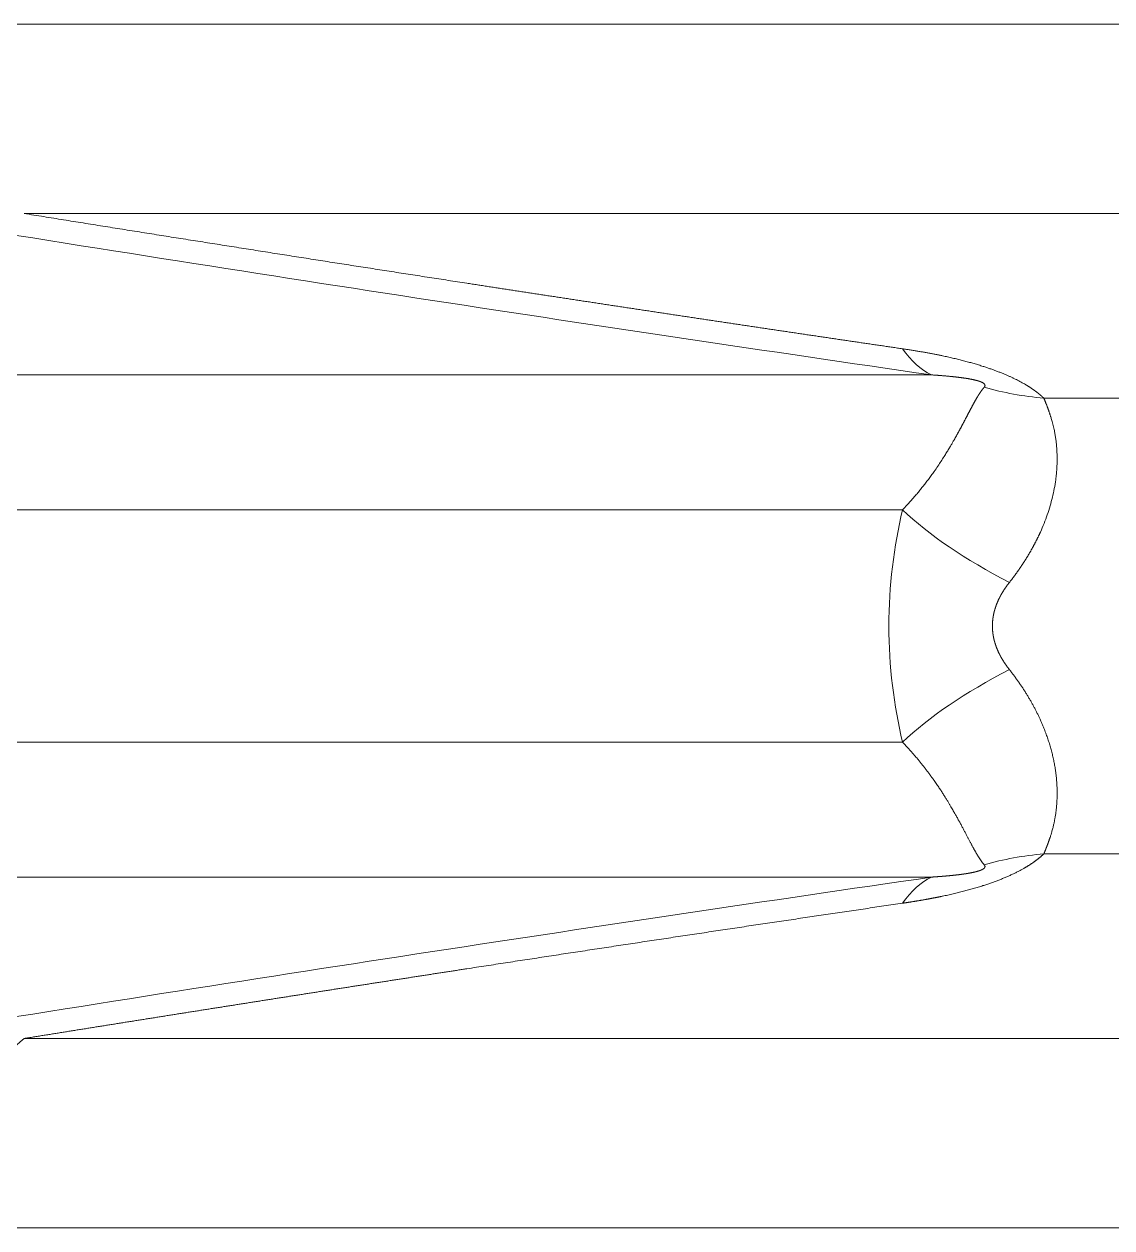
# Model space of a CAD drawing. Header units: millimetres. Extents: x 4664 to 8864, y -38 to 2932.
# Drawn here: x 8290.81 to 8297.67, y 1784.98 to 1792.57 of the extents above; entities that cross this region are included whole.
import ezdxf

# ---------------------------------------------------------------- set-up
doc = ezdxf.new("R2010")
doc.units = ezdxf.units.MM

msp = doc.modelspace()

# ---------------------------------------------------------------- linework, layer by layer
at = {"lineweight": 5}
for p, q in [((8307.0487, 1792.5715), (8290.3721, 1792.5715)), ((8290.8095, 1791.3769), (8306.637, 1791.3769)), ((8296.5321, 1790.3589), (8284.4646, 1790.3589)), ((8297.2415, 1790.2117), (8309.972, 1790.2117)), ((8282.8546, 1789.5075), (8296.3501, 1789.5075)), ((8296.3501, 1788.0428), (8282.8546, 1788.0428)), ((8297.2415, 1787.3387), (8309.972, 1787.3387)), ((8284.4646, 1787.1914), (8296.5321, 1787.1914)), ((8306.637, 1786.1735), (8290.8095, 1786.1735)), ((8290.3721, 1784.9788), (8307.0487, 1784.9788))]:
    msp.add_line(p, q, dxfattribs=at)
at = {"lineweight": 5, "extrusion": (0, 0, -1)}
for centre, major_axis, ratio, start_param, end_param in [((8272.3308, 1799.7527), (52.5413, -10.432), 0.095617, 1.073221, 1.205907), ((8297.0049, 1792.913), (0.3751, 2.5848), 0.347454, 3.253298, 3.48571), ((8297.904, 1792.601), (1.814, 1.8791), 0.821454, 2.557663, 2.727142), ((8298.612, 1789.5075), (2.5404, -0.6066), 0.373196, 2.153954, 2.572418), ((8298.612, 1788.0428), (2.5404, 0.6066), 0.373196, 3.710767, 4.129231), ((8297.904, 1784.9494), (1.814, -1.8791), 0.821454, 3.556043, 3.725522), ((8272.3308, 1777.7976), (52.5413, 10.432), 0.095617, 5.077278, 5.209964), ((8297.0049, 1784.6373), (0.3751, -2.5848), 0.347454, 2.797475, 3.029887), ((8291.106, 1784.9788), (0, 1.3059), 0.561976, 4.712389, 5.867354)]:
    msp.add_ellipse(centre, major_axis=major_axis, ratio=ratio, start_param=start_param, end_param=end_param, dxfattribs=at)
at = {"lineweight": 5}
for points, knots in [([(8296.3489, 1790.5238), (8296.3384, 1790.5253), (8296.3173, 1790.5284), (8296.2858, 1790.533), (8296.2543, 1790.5377), (8296.2227, 1790.5423), (8296.1911, 1790.547), (8296.1595, 1790.5516), (8296.1279, 1790.5563), (8296.0962, 1790.5609), (8296.0646, 1790.5656), (8296.0329, 1790.5703), (8296.0012, 1790.575), (8295.9694, 1790.5797), (8295.9377, 1790.5843), (8295.9059, 1790.589), (8295.8742, 1790.5937), (8295.8424, 1790.5985), (8295.8105, 1790.6032), (8295.7787, 1790.6079), (8295.7468, 1790.6126), (8295.715, 1790.6174), (8295.6831, 1790.6221), (8295.6511, 1790.6268), (8295.6192, 1790.6316), (8295.5872, 1790.6363), (8295.5553, 1790.6411), (8295.5233, 1790.6459), (8295.4913, 1790.6506), (8295.4592, 1790.6554), (8295.4272, 1790.6602), (8295.3951, 1790.665), (8295.363, 1790.6698), (8295.3309, 1790.6746), (8295.2988, 1790.6794), (8295.2666, 1790.6842), (8295.2345, 1790.689), (8295.2023, 1790.6938), (8295.1701, 1790.6987), (8295.1378, 1790.7035), (8295.1056, 1790.7083), (8295.0733, 1790.7132), (8295.0411, 1790.718), (8295.0088, 1790.7229), (8294.9764, 1790.7277), (8294.9441, 1790.7326), (8294.9118, 1790.7375), (8294.8794, 1790.7424), (8294.847, 1790.7472), (8294.8146, 1790.7521), (8294.7821, 1790.757), (8294.7497, 1790.7619), (8294.7172, 1790.7668), (8294.6847, 1790.7717), (8294.6522, 1790.7767), (8294.6197, 1790.7816), (8294.5872, 1790.7865), (8294.5546, 1790.7914), (8294.522, 1790.7964), (8294.4894, 1790.8013), (8294.4568, 1790.8063), (8294.4242, 1790.8112), (8294.3915, 1790.8162), (8294.3588, 1790.8212), (8294.3261, 1790.8261), (8294.2934, 1790.8311), (8294.2607, 1790.8361), (8294.2279, 1790.8411), (8294.1952, 1790.8461), (8294.1624, 1790.8511), (8294.1296, 1790.8561), (8294.0968, 1790.8611), (8294.0639, 1790.8661), (8294.0311, 1790.8712), (8293.9982, 1790.8762), (8293.9653, 1790.8812), (8293.9324, 1790.8863), (8293.8994, 1790.8913), (8293.8665, 1790.8964), (8293.8335, 1790.9014), (8293.8005, 1790.9065), (8293.7675, 1790.9116), (8293.7345, 1790.9166), (8293.7015, 1790.9217), (8293.6684, 1790.9268), (8293.6353, 1790.9319), (8293.5936, 1790.9383), (8293.5432, 1790.9461), (8293.4841, 1790.9552), (8293.4249, 1790.9643), (8293.3656, 1790.9735), (8293.3063, 1790.9827), (8293.2468, 1790.9919), (8293.1874, 1791.0011), (8293.1278, 1791.0104), (8293.0681, 1791.0196), (8293.0084, 1791.0289), (8292.9486, 1791.0382), (8292.8888, 1791.0475), (8292.8288, 1791.0569), (8292.7688, 1791.0662), (8292.7087, 1791.0756), (8292.6486, 1791.085), (8292.5883, 1791.0945), (8292.528, 1791.1039), (8292.4676, 1791.1134), (8292.4072, 1791.1229), (8292.3466, 1791.1324), (8292.286, 1791.1419), (8292.2253, 1791.1515), (8292.1646, 1791.1611), (8292.1037, 1791.1706), (8292.0428, 1791.1803), (8291.9819, 1791.1899), (8291.9208, 1791.1996), (8291.8597, 1791.2092), (8291.7985, 1791.2189), (8291.7372, 1791.2286), (8291.6759, 1791.2384), (8291.6145, 1791.2481), (8291.553, 1791.2579), (8291.4914, 1791.2677), (8291.4298, 1791.2775), (8291.3681, 1791.2874), (8291.3063, 1791.2972), (8291.2445, 1791.3071), (8291.1825, 1791.317), (8291.1205, 1791.327), (8291.0585, 1791.3369), (8290.9964, 1791.3469), (8290.9341, 1791.3569), (8290.8719, 1791.3669), (8290.8303, 1791.3735), (8290.8095, 1791.3769)], [0, 0, 0, 0, 0.005793, 0.011588, 0.017385, 0.023184, 0.028985, 0.034789, 0.040595, 0.046402, 0.052212, 0.058025, 0.063839, 0.069656, 0.075474, 0.081295, 0.087118, 0.092943, 0.098771, 0.1046, 0.110432, 0.116266, 0.122102, 0.12794, 0.13378, 0.139622, 0.145467, 0.151313, 0.157162, 0.163013, 0.168866, 0.174722, 0.180579, 0.186439, 0.1923, 0.198164, 0.20403, 0.209898, 0.215768, 0.221641, 0.227515, 0.233392, 0.239271, 0.245152, 0.251035, 0.25692, 0.262807, 0.268697, 0.274588, 0.280482, 0.286378, 0.292276, 0.298176, 0.304078, 0.309982, 0.315888, 0.321797, 0.327708, 0.33362, 0.339535, 0.345452, 0.351371, 0.357293, 0.363216, 0.369141, 0.375069, 0.380999, 0.38693, 0.392864, 0.3988, 0.404738, 0.410679, 0.416621, 0.422565, 0.428512, 0.43446, 0.440411, 0.446364, 0.452319, 0.458276, 0.464235, 0.470196, 0.476159, 0.482125, 0.488092, 0.494062, 0.500033, 0.510682, 0.52134, 0.532009, 0.542687, 0.553376, 0.564074, 0.574782, 0.5855, 0.596228, 0.606965, 0.617713, 0.62847, 0.639237, 0.650014, 0.6608, 0.671597, 0.682403, 0.693219, 0.704045, 0.71488, 0.725726, 0.736581, 0.747445, 0.75832, 0.769204, 0.780098, 0.791002, 0.801915, 0.812838, 0.82377, 0.834713, 0.845665, 0.856626, 0.867597, 0.878578, 0.889569, 0.900569, 0.911578, 0.922598, 0.933626, 0.944665, 0.955713, 0.96677, 0.977837, 0.988914, 1, 1, 1, 1]), ([(8297.2415, 1790.2117), (8297.241, 1790.2122), (8297.2399, 1790.2133), (8297.2382, 1790.2148), (8297.2366, 1790.2164), (8297.2349, 1790.2179), (8297.2332, 1790.2195), (8297.2315, 1790.221), (8297.2298, 1790.2226), (8297.2281, 1790.2241), (8297.2264, 1790.2256), (8297.2246, 1790.2272), (8297.2229, 1790.2287), (8297.2211, 1790.2302), (8297.2193, 1790.2317), (8297.2175, 1790.2333), (8297.2157, 1790.2348), (8297.2139, 1790.2363), (8297.2121, 1790.2378), (8297.2102, 1790.2393), (8297.2083, 1790.2409), (8297.2065, 1790.2424), (8297.2046, 1790.2439), (8297.2027, 1790.2454), (8297.2008, 1790.2469), (8297.1989, 1790.2484), (8297.1969, 1790.2499), (8297.195, 1790.2513), (8297.193, 1790.2528), (8297.191, 1790.2543), (8297.189, 1790.2558), (8297.187, 1790.2573), (8297.185, 1790.2588), (8297.183, 1790.2602), (8297.181, 1790.2617), (8297.1789, 1790.2632), (8297.1768, 1790.2646), (8297.1748, 1790.2661), (8297.1727, 1790.2676), (8297.1706, 1790.269), (8297.1685, 1790.2705), (8297.1663, 1790.2719), (8297.1642, 1790.2734), (8297.162, 1790.2748), (8297.1599, 1790.2763), (8297.1577, 1790.2777), (8297.1555, 1790.2792), (8297.1533, 1790.2806), (8297.1511, 1790.282), (8297.1489, 1790.2835), (8297.1466, 1790.2849), (8297.1444, 1790.2863), (8297.1421, 1790.2877), (8297.1398, 1790.2892), (8297.1375, 1790.2906), (8297.1352, 1790.292), (8297.1329, 1790.2934), (8297.1306, 1790.2948), (8297.1282, 1790.2962), (8297.1222, 1790.2998), (8297.1122, 1790.3056), (8297.0981, 1790.3135), (8297.0834, 1790.3213), (8297.0683, 1790.329), (8297.0527, 1790.3366), (8297.0367, 1790.3442), (8297.0202, 1790.3516), (8297.0026, 1790.3593), (8296.9838, 1790.3672), (8296.9638, 1790.3752), (8296.9434, 1790.3831), (8296.9227, 1790.3907), (8296.9015, 1790.3982), (8296.8799, 1790.4056), (8296.8607, 1790.4118), (8296.844, 1790.4171), (8296.83, 1790.4214), (8296.8158, 1790.4257), (8296.8014, 1790.4299), (8296.787, 1790.4341), (8296.7723, 1790.4381), (8296.7576, 1790.4422), (8296.7427, 1790.4462), (8296.7276, 1790.4501), (8296.7124, 1790.4539), (8296.6971, 1790.4577), (8296.6817, 1790.4615), (8296.666, 1790.4652), (8296.6503, 1790.4688), (8296.6344, 1790.4724), (8296.6184, 1790.4759), (8296.6041, 1790.4789), (8296.5918, 1790.4815), (8296.5813, 1790.4837), (8296.5707, 1790.4858), (8296.5599, 1790.4879), (8296.5491, 1790.49), (8296.5382, 1790.4921), (8296.5271, 1790.4942), (8296.516, 1790.4963), (8296.5047, 1790.4984), (8296.4934, 1790.5004), (8296.4819, 1790.5024), (8296.4704, 1790.5044), (8296.4587, 1790.5064), (8296.4469, 1790.5084), (8296.435, 1790.5104), (8296.423, 1790.5124), (8296.4109, 1790.5143), (8296.3987, 1790.5162), (8296.3864, 1790.5181), (8296.374, 1790.52), (8296.3614, 1790.5219), (8296.3531, 1790.5232), (8296.3489, 1790.5238)], [0, 0, 0, 0, 0.003686, 0.007362, 0.011028, 0.014684, 0.018331, 0.021968, 0.025595, 0.029213, 0.032822, 0.036422, 0.040012, 0.043594, 0.047166, 0.05073, 0.054285, 0.057831, 0.061369, 0.064899, 0.06842, 0.071933, 0.075438, 0.078935, 0.082424, 0.085906, 0.089379, 0.092845, 0.096304, 0.099756, 0.1032, 0.106637, 0.110067, 0.113491, 0.116907, 0.120317, 0.12372, 0.127117, 0.130508, 0.133893, 0.137271, 0.140644, 0.144011, 0.147372, 0.150727, 0.154077, 0.157422, 0.160762, 0.164096, 0.167426, 0.17075, 0.17407, 0.177386, 0.180696, 0.184003, 0.187305, 0.190604, 0.193898, 0.197189, 0.200475, 0.21919, 0.237831, 0.256426, 0.275002, 0.293589, 0.312215, 0.330907, 0.349693, 0.370936, 0.392195, 0.413506, 0.434903, 0.456422, 0.478096, 0.49996, 0.513711, 0.527546, 0.541471, 0.555493, 0.569616, 0.583847, 0.598191, 0.612653, 0.627239, 0.641954, 0.656802, 0.671789, 0.68692, 0.702198, 0.717629, 0.733216, 0.748964, 0.759104, 0.769359, 0.779731, 0.790219, 0.800826, 0.811551, 0.822397, 0.833363, 0.844451, 0.855662, 0.866995, 0.878453, 0.890036, 0.901743, 0.913577, 0.925538, 0.937626, 0.949843, 0.962188, 0.974662, 0.987266, 1, 1, 1, 1]), ([(8296.5321, 1790.3589), (8296.5342, 1790.3588), (8296.5384, 1790.3585), (8296.5446, 1790.3581), (8296.5509, 1790.3577), (8296.557, 1790.3572), (8296.5631, 1790.3568), (8296.5691, 1790.3564), (8296.5751, 1790.3559), (8296.581, 1790.3555), (8296.5869, 1790.355), (8296.5927, 1790.3546), (8296.5984, 1790.3541), (8296.6041, 1790.3537), (8296.6097, 1790.3532), (8296.6152, 1790.3527), (8296.6207, 1790.3522), (8296.6262, 1790.3518), (8296.6316, 1790.3513), (8296.6369, 1790.3508), (8296.6421, 1790.3503), (8296.6473, 1790.3498), (8296.6525, 1790.3493), (8296.6575, 1790.3488), (8296.6626, 1790.3483), (8296.6675, 1790.3478), (8296.6724, 1790.3473), (8296.6773, 1790.3467), (8296.682, 1790.3462), (8296.6868, 1790.3457), (8296.6914, 1790.3452), (8296.696, 1790.3446), (8296.7006, 1790.3441), (8296.705, 1790.3435), (8296.7095, 1790.343), (8296.7138, 1790.3424), (8296.7181, 1790.3419), (8296.7224, 1790.3413), (8296.7265, 1790.3407), (8296.7307, 1790.3402), (8296.7347, 1790.3396), (8296.7387, 1790.339), (8296.7427, 1790.3384), (8296.7465, 1790.3379), (8296.7504, 1790.3373), (8296.7541, 1790.3367), (8296.7578, 1790.3361), (8296.7615, 1790.3355), (8296.7651, 1790.3349), (8296.7686, 1790.3343), (8296.772, 1790.3336), (8296.7754, 1790.333), (8296.7788, 1790.3324), (8296.7821, 1790.3318), (8296.7853, 1790.3311), (8296.7885, 1790.3305), (8296.7916, 1790.3299), (8296.7946, 1790.3292), (8296.7976, 1790.3286), (8296.8005, 1790.3279), (8296.8034, 1790.3273), (8296.8062, 1790.3266), (8296.8089, 1790.3259), (8296.8116, 1790.3253), (8296.8142, 1790.3246), (8296.8168, 1790.3239), (8296.8193, 1790.3233), (8296.8217, 1790.3226), (8296.8241, 1790.3219), (8296.8264, 1790.3212), (8296.8287, 1790.3205), (8296.8309, 1790.3198), (8296.8331, 1790.3191), (8296.8351, 1790.3184), (8296.8372, 1790.3177), (8296.8391, 1790.317), (8296.841, 1790.3162), (8296.8429, 1790.3155), (8296.8447, 1790.3148), (8296.8464, 1790.3141), (8296.8481, 1790.3133), (8296.8497, 1790.3126), (8296.8512, 1790.3118), (8296.8527, 1790.3111), (8296.8541, 1790.3104), (8296.8555, 1790.3096), (8296.8568, 1790.3088), (8296.858, 1790.3081), (8296.8592, 1790.3073), (8296.8603, 1790.3065), (8296.8614, 1790.3058), (8296.8624, 1790.305), (8296.8633, 1790.3042), (8296.8642, 1790.3034), (8296.865, 1790.3026), (8296.8658, 1790.3019), (8296.8665, 1790.3011), (8296.8671, 1790.3003), (8296.8677, 1790.2995), (8296.8682, 1790.2987), (8296.8686, 1790.2978), (8296.869, 1790.297), (8296.8694, 1790.2962), (8296.8697, 1790.2954), (8296.8699, 1790.2946), (8296.87, 1790.2937), (8296.8701, 1790.2929), (8296.8702, 1790.2921), (8296.8701, 1790.2912), (8296.87, 1790.2904), (8296.8699, 1790.2895), (8296.8697, 1790.2887), (8296.8694, 1790.2878), (8296.8691, 1790.287), (8296.8687, 1790.2861), (8296.8683, 1790.2853), (8296.8677, 1790.2844), (8296.8672, 1790.2835), (8296.8665, 1790.2826), (8296.8659, 1790.2818), (8296.8654, 1790.2812), (8296.8651, 1790.2809)], [0, 0, 0, 0, 0.017566, 0.034922, 0.052067, 0.069001, 0.085724, 0.102238, 0.118541, 0.134634, 0.150517, 0.16619, 0.181653, 0.196907, 0.211952, 0.226788, 0.241414, 0.255832, 0.270041, 0.284042, 0.297835, 0.31142, 0.324797, 0.337967, 0.350929, 0.363685, 0.376234, 0.388577, 0.400713, 0.412644, 0.42437, 0.435891, 0.447207, 0.458319, 0.469228, 0.479933, 0.490435, 0.500735, 0.510834, 0.520731, 0.530428, 0.539925, 0.549222, 0.558322, 0.567223, 0.575928, 0.584437, 0.592751, 0.600872, 0.608799, 0.616535, 0.624081, 0.631437, 0.638606, 0.64559, 0.652389, 0.659007, 0.665444, 0.671703, 0.677787, 0.683698, 0.689439, 0.695014, 0.700425, 0.705677, 0.710773, 0.715718, 0.720517, 0.725176, 0.7297, 0.734095, 0.73837, 0.74253, 0.746586, 0.750544, 0.754416, 0.758212, 0.761941, 0.765616, 0.769249, 0.772853, 0.776438, 0.78002, 0.783611, 0.787222, 0.790869, 0.794561, 0.798312, 0.802132, 0.806033, 0.810023, 0.814114, 0.818312, 0.822627, 0.827066, 0.831635, 0.836341, 0.841189, 0.846186, 0.851335, 0.85664, 0.862107, 0.867738, 0.873537, 0.879507, 0.88565, 0.89197, 0.898469, 0.905148, 0.91201, 0.919057, 0.92629, 0.933711, 0.941322, 0.949123, 0.957116, 0.965302, 0.973683, 0.982259, 0.991031, 1, 1, 1, 1]), ([(8296.8651, 1790.2809), (8296.8646, 1790.2803), (8296.8637, 1790.2792), (8296.8622, 1790.2775), (8296.8608, 1790.2758), (8296.8593, 1790.2741), (8296.8578, 1790.2723), (8296.8564, 1790.2704), (8296.8549, 1790.2686), (8296.8534, 1790.2667), (8296.852, 1790.2648), (8296.8505, 1790.2628), (8296.849, 1790.2608), (8296.8475, 1790.2587), (8296.846, 1790.2566), (8296.8445, 1790.2545), (8296.8429, 1790.2524), (8296.8414, 1790.2502), (8296.8399, 1790.2479), (8296.8384, 1790.2456), (8296.8368, 1790.2433), (8296.8352, 1790.2409), (8296.8337, 1790.2385), (8296.8321, 1790.2361), (8296.8305, 1790.2336), (8296.8289, 1790.231), (8296.8273, 1790.2285), (8296.8257, 1790.2258), (8296.824, 1790.2232), (8296.8224, 1790.2204), (8296.8207, 1790.2177), (8296.8191, 1790.2149), (8296.8174, 1790.212), (8296.8157, 1790.2091), (8296.814, 1790.2061), (8296.8122, 1790.2031), (8296.8105, 1790.2001), (8296.8087, 1790.197), (8296.807, 1790.1938), (8296.8052, 1790.1906), (8296.8034, 1790.1874), (8296.8015, 1790.1841), (8296.7997, 1790.1807), (8296.7978, 1790.1773), (8296.7959, 1790.1738), (8296.794, 1790.1703), (8296.7921, 1790.1667), (8296.7901, 1790.1631), (8296.7882, 1790.1594), (8296.7862, 1790.1557), (8296.7841, 1790.1519), (8296.7821, 1790.1481), (8296.78, 1790.1442), (8296.7779, 1790.1402), (8296.7758, 1790.1362), (8296.7737, 1790.1321), (8296.7715, 1790.1279), (8296.7693, 1790.1238), (8296.767, 1790.1195), (8296.7648, 1790.1152), (8296.7625, 1790.1108), (8296.7602, 1790.1064), (8296.7578, 1790.1019), (8296.7554, 1790.0973), (8296.753, 1790.0927), (8296.7505, 1790.088), (8296.748, 1790.0832), (8296.7455, 1790.0784), (8296.7429, 1790.0735), (8296.7403, 1790.0686), (8296.7377, 1790.0636), (8296.735, 1790.0585), (8296.7323, 1790.0534), (8296.7295, 1790.0482), (8296.7267, 1790.0429), (8296.7239, 1790.0376), (8296.721, 1790.0322), (8296.7181, 1790.0267), (8296.7151, 1790.0212), (8296.712, 1790.0156), (8296.709, 1790.01), (8296.7058, 1790.0042), (8296.7027, 1789.9984), (8296.6995, 1789.9926), (8296.6962, 1789.9866), (8296.6929, 1789.9806), (8296.6884, 1789.9726), (8296.6824, 1789.962), (8296.6745, 1789.9479), (8296.6652, 1789.9315), (8296.6543, 1789.9129), (8296.6419, 1789.892), (8296.6276, 1789.8686), (8296.6114, 1789.8427), (8296.593, 1789.8142), (8296.5723, 1789.7831), (8296.5543, 1789.7571), (8296.5403, 1789.7374), (8296.5312, 1789.7248), (8296.5222, 1789.7124), (8296.5131, 1789.7002), (8296.504, 1789.6882), (8296.495, 1789.6764), (8296.486, 1789.6648), (8296.477, 1789.6534), (8296.468, 1789.6421), (8296.4591, 1789.6311), (8296.4502, 1789.6203), (8296.4414, 1789.6097), (8296.4326, 1789.5993), (8296.4239, 1789.5891), (8296.4153, 1789.5792), (8296.4068, 1789.5694), (8296.3984, 1789.5599), (8296.3901, 1789.5506), (8296.3819, 1789.5416), (8296.3737, 1789.5327), (8296.3657, 1789.5241), (8296.3579, 1789.5157), (8296.3526, 1789.5102), (8296.3501, 1789.5075)], [0, 0, 0, 0, 0.004401, 0.008838, 0.013309, 0.017816, 0.022358, 0.026934, 0.031546, 0.036193, 0.040875, 0.045592, 0.050344, 0.055131, 0.059954, 0.064812, 0.069704, 0.074632, 0.079596, 0.084594, 0.089628, 0.094696, 0.099801, 0.10494, 0.110114, 0.115324, 0.120569, 0.125849, 0.131165, 0.136516, 0.141902, 0.147324, 0.15278, 0.158272, 0.1638, 0.169362, 0.17496, 0.180594, 0.186262, 0.191967, 0.197706, 0.203481, 0.209291, 0.215136, 0.221017, 0.226934, 0.232885, 0.238872, 0.244895, 0.250953, 0.257046, 0.263175, 0.269339, 0.275538, 0.281773, 0.288044, 0.294349, 0.300691, 0.307067, 0.31348, 0.319927, 0.32641, 0.332929, 0.339483, 0.346073, 0.352698, 0.359358, 0.366054, 0.372785, 0.379552, 0.386355, 0.393193, 0.400066, 0.406975, 0.41392, 0.4209, 0.427915, 0.434966, 0.442053, 0.449175, 0.456332, 0.463525, 0.470754, 0.478018, 0.485318, 0.492653, 0.500024, 0.514373, 0.531083, 0.550154, 0.571587, 0.595381, 0.621536, 0.650052, 0.68093, 0.714169, 0.749769, 0.763075, 0.776161, 0.789026, 0.80167, 0.814094, 0.826297, 0.83828, 0.850042, 0.861583, 0.872904, 0.884004, 0.894884, 0.905542, 0.915981, 0.926198, 0.936196, 0.945972, 0.955528, 0.964864, 0.973979, 0.982873, 0.991547, 1, 1, 1, 1]), ([(8297.0241, 1789.0502), (8297.0253, 1789.0517), (8297.0278, 1789.0548), (8297.0314, 1789.0595), (8297.035, 1789.0641), (8297.0386, 1789.0688), (8297.0422, 1789.0735), (8297.0457, 1789.0781), (8297.0492, 1789.0828), (8297.0527, 1789.0875), (8297.0562, 1789.0922), (8297.0597, 1789.0969), (8297.0631, 1789.1016), (8297.0666, 1789.1064), (8297.07, 1789.1111), (8297.0734, 1789.1158), (8297.0767, 1789.1205), (8297.0801, 1789.1253), (8297.0834, 1789.13), (8297.0867, 1789.1348), (8297.09, 1789.1395), (8297.0932, 1789.1443), (8297.0965, 1789.1491), (8297.0997, 1789.1538), (8297.1029, 1789.1586), (8297.106, 1789.1634), (8297.1092, 1789.1682), (8297.1123, 1789.173), (8297.1154, 1789.1778), (8297.1185, 1789.1826), (8297.1216, 1789.1874), (8297.1246, 1789.1922), (8297.1277, 1789.197), (8297.1307, 1789.2018), (8297.1336, 1789.2067), (8297.1366, 1789.2115), (8297.1395, 1789.2163), (8297.1425, 1789.2212), (8297.1453, 1789.226), (8297.1482, 1789.2309), (8297.1511, 1789.2357), (8297.1539, 1789.2406), (8297.1567, 1789.2454), (8297.1595, 1789.2503), (8297.1622, 1789.2552), (8297.165, 1789.26), (8297.1677, 1789.2649), (8297.1704, 1789.2698), (8297.1731, 1789.2747), (8297.1757, 1789.2796), (8297.1783, 1789.2845), (8297.1809, 1789.2893), (8297.1835, 1789.2942), (8297.1861, 1789.2991), (8297.1886, 1789.304), (8297.1911, 1789.3089), (8297.1936, 1789.3139), (8297.1961, 1789.3188), (8297.1986, 1789.3237), (8297.201, 1789.3286), (8297.2034, 1789.3335), (8297.2058, 1789.3384), (8297.2081, 1789.3434), (8297.2104, 1789.3483), (8297.2128, 1789.3532), (8297.215, 1789.3581), (8297.2173, 1789.3631), (8297.227, 1789.3844), (8297.2431, 1789.4224), (8297.2635, 1789.4771), (8297.2812, 1789.5322), (8297.2959, 1789.5874), (8297.3078, 1789.6425), (8297.315, 1789.6869), (8297.3191, 1789.7209), (8297.3215, 1789.7449), (8297.3232, 1789.7692), (8297.3244, 1789.7937), (8297.325, 1789.8185), (8297.3249, 1789.8434), (8297.3242, 1789.8685), (8297.3229, 1789.8936), (8297.3208, 1789.9188), (8297.318, 1789.9439), (8297.3146, 1789.9689), (8297.311, 1789.9901), (8297.3075, 1790.008), (8297.3042, 1790.0232), (8297.3003, 1790.0399), (8297.2962, 1790.0561), (8297.2921, 1790.0708), (8297.2886, 1790.0828), (8297.2855, 1790.0929), (8297.2829, 1790.101), (8297.2809, 1790.1072), (8297.2794, 1790.1117), (8297.278, 1790.1159), (8297.2764, 1790.1205), (8297.2745, 1790.126), (8297.2727, 1790.1313), (8297.2708, 1790.1365), (8297.269, 1790.1416), (8297.2672, 1790.1465), (8297.2654, 1790.1513), (8297.2637, 1790.1559), (8297.262, 1790.1605), (8297.2603, 1790.1649), (8297.2586, 1790.1691), (8297.257, 1790.1733), (8297.2554, 1790.1773), (8297.2539, 1790.1812), (8297.2523, 1790.1851), (8297.2509, 1790.1888), (8297.2494, 1790.1923), (8297.248, 1790.1958), (8297.2466, 1790.1992), (8297.2453, 1790.2025), (8297.244, 1790.2056), (8297.2427, 1790.2087), (8297.2419, 1790.2107), (8297.2415, 1790.2117)], [0, 0, 0, 0, 0.003829, 0.007657, 0.011482, 0.015305, 0.019127, 0.022947, 0.026764, 0.03058, 0.034394, 0.038207, 0.042017, 0.045826, 0.049633, 0.053438, 0.057242, 0.061043, 0.064844, 0.068642, 0.072439, 0.076234, 0.080028, 0.08382, 0.08761, 0.091399, 0.095186, 0.098972, 0.102757, 0.106539, 0.110321, 0.114101, 0.117879, 0.121657, 0.125432, 0.129207, 0.13298, 0.136752, 0.140522, 0.144291, 0.148059, 0.151826, 0.155592, 0.159356, 0.163119, 0.166881, 0.170642, 0.174401, 0.17816, 0.181917, 0.185674, 0.189429, 0.193183, 0.196936, 0.200689, 0.20444, 0.20819, 0.21194, 0.215688, 0.219436, 0.223183, 0.226929, 0.230674, 0.234418, 0.238161, 0.241904, 0.245646, 0.249387, 0.290455, 0.331743, 0.373279, 0.415086, 0.457191, 0.499617, 0.518108, 0.53702, 0.556356, 0.576118, 0.596306, 0.616924, 0.637971, 0.65945, 0.681362, 0.703709, 0.72649, 0.749708, 0.762878, 0.777692, 0.794148, 0.812247, 0.827044, 0.83988, 0.850756, 0.859672, 0.866628, 0.871625, 0.874661, 0.8811, 0.887448, 0.893706, 0.899875, 0.905953, 0.911941, 0.91784, 0.923648, 0.929366, 0.934995, 0.940534, 0.945982, 0.951341, 0.956611, 0.96179, 0.96688, 0.97188, 0.976791, 0.981611, 0.986343, 0.990985, 0.995537, 1, 1, 1, 1]), ([(8296.3501, 1789.5075), (8296.2951, 1789.2775), (8296.2635, 1789.0263), (8296.2636, 1788.5232), (8296.2952, 1788.2727), (8296.3501, 1788.0428)], [0, 0, 0, 0, 0.5, 0.5, 1, 1, 1, 1]), ([(8297.0241, 1788.5002), (8297.0234, 1788.5011), (8297.022, 1788.5029), (8297.0199, 1788.5056), (8297.0178, 1788.5084), (8297.0157, 1788.5111), (8297.0136, 1788.5138), (8297.0116, 1788.5165), (8297.0096, 1788.5193), (8297.0076, 1788.522), (8297.0057, 1788.5247), (8297.0037, 1788.5274), (8297.0018, 1788.5302), (8296.9999, 1788.5329), (8296.998, 1788.5356), (8296.9962, 1788.5384), (8296.9943, 1788.5411), (8296.9925, 1788.5438), (8296.9907, 1788.5466), (8296.989, 1788.5493), (8296.9872, 1788.552), (8296.9855, 1788.5548), (8296.9838, 1788.5575), (8296.9821, 1788.5602), (8296.9804, 1788.563), (8296.9788, 1788.5657), (8296.9772, 1788.5685), (8296.9756, 1788.5712), (8296.974, 1788.5739), (8296.9724, 1788.5767), (8296.9709, 1788.5794), (8296.9694, 1788.5822), (8296.9679, 1788.5849), (8296.9664, 1788.5877), (8296.965, 1788.5904), (8296.9635, 1788.5932), (8296.9621, 1788.5959), (8296.9607, 1788.5986), (8296.9594, 1788.6014), (8296.958, 1788.6041), (8296.9567, 1788.6069), (8296.9554, 1788.6096), (8296.9541, 1788.6124), (8296.9529, 1788.6151), (8296.9517, 1788.6179), (8296.9504, 1788.6206), (8296.9492, 1788.6234), (8296.9481, 1788.6261), (8296.9469, 1788.6289), (8296.9458, 1788.6316), (8296.9447, 1788.6344), (8296.9436, 1788.6371), (8296.9425, 1788.6399), (8296.9415, 1788.6427), (8296.9405, 1788.6454), (8296.9395, 1788.6482), (8296.9385, 1788.6509), (8296.9375, 1788.6537), (8296.9366, 1788.6564), (8296.9357, 1788.6592), (8296.9348, 1788.6619), (8296.9339, 1788.6647), (8296.9331, 1788.6675), (8296.9323, 1788.6702), (8296.9315, 1788.673), (8296.9307, 1788.6757), (8296.9299, 1788.6785), (8296.9292, 1788.6812), (8296.9285, 1788.684), (8296.9278, 1788.6868), (8296.9271, 1788.6895), (8296.9264, 1788.6923), (8296.9258, 1788.695), (8296.9252, 1788.6978), (8296.9246, 1788.7006), (8296.924, 1788.7033), (8296.9235, 1788.7061), (8296.9229, 1788.7089), (8296.9224, 1788.7116), (8296.922, 1788.7144), (8296.9215, 1788.7171), (8296.921, 1788.7199), (8296.9206, 1788.7227), (8296.9202, 1788.7254), (8296.9199, 1788.7282), (8296.9195, 1788.731), (8296.9192, 1788.7337), (8296.9189, 1788.7365), (8296.9186, 1788.7392), (8296.9183, 1788.742), (8296.9181, 1788.7448), (8296.9178, 1788.7475), (8296.9176, 1788.7503), (8296.9174, 1788.7531), (8296.9173, 1788.7558), (8296.9171, 1788.7586), (8296.917, 1788.7614), (8296.9169, 1788.7641), (8296.9168, 1788.7669), (8296.9168, 1788.7696), (8296.9168, 1788.7724), (8296.9167, 1788.7752), (8296.9168, 1788.7779), (8296.9168, 1788.7807), (8296.9168, 1788.7835), (8296.9169, 1788.7862), (8296.917, 1788.789), (8296.9171, 1788.7918), (8296.9173, 1788.7945), (8296.9174, 1788.7973), (8296.9176, 1788.8001), (8296.9178, 1788.8028), (8296.9181, 1788.8056), (8296.9183, 1788.8083), (8296.9186, 1788.8111), (8296.9189, 1788.8139), (8296.9192, 1788.8166), (8296.9195, 1788.8194), (8296.9199, 1788.8222), (8296.9202, 1788.8249), (8296.9206, 1788.8277), (8296.921, 1788.8305), (8296.9215, 1788.8332), (8296.922, 1788.836), (8296.9224, 1788.8387), (8296.9229, 1788.8415), (8296.9235, 1788.8443), (8296.924, 1788.847), (8296.9246, 1788.8498), (8296.9252, 1788.8525), (8296.9258, 1788.8553), (8296.9264, 1788.8581), (8296.9271, 1788.8608), (8296.9278, 1788.8636), (8296.9285, 1788.8663), (8296.9292, 1788.8691), (8296.9299, 1788.8719), (8296.9307, 1788.8746), (8296.9315, 1788.8774), (8296.9323, 1788.8801), (8296.9331, 1788.8829), (8296.9339, 1788.8857), (8296.9348, 1788.8884), (8296.9357, 1788.8912), (8296.9366, 1788.8939), (8296.9375, 1788.8967), (8296.9385, 1788.8994), (8296.9395, 1788.9022), (8296.9405, 1788.9049), (8296.9415, 1788.9077), (8296.9425, 1788.9105), (8296.9436, 1788.9132), (8296.9447, 1788.916), (8296.9458, 1788.9187), (8296.9469, 1788.9215), (8296.9481, 1788.9242), (8296.9492, 1788.927), (8296.9504, 1788.9297), (8296.9517, 1788.9325), (8296.9529, 1788.9352), (8296.9541, 1788.938), (8296.9554, 1788.9407), (8296.9567, 1788.9435), (8296.958, 1788.9462), (8296.9594, 1788.949), (8296.9607, 1788.9517), (8296.9621, 1788.9545), (8296.9635, 1788.9572), (8296.965, 1788.96), (8296.9664, 1788.9627), (8296.9679, 1788.9654), (8296.9694, 1788.9682), (8296.9709, 1788.9709), (8296.9724, 1788.9737), (8296.974, 1788.9764), (8296.9756, 1788.9792), (8296.9772, 1788.9819), (8296.9788, 1788.9846), (8296.9804, 1788.9874), (8296.9821, 1788.9901), (8296.9838, 1788.9928), (8296.9855, 1788.9956), (8296.9872, 1788.9983), (8296.989, 1789.0011), (8296.9907, 1789.0038), (8296.9925, 1789.0065), (8296.9943, 1789.0093), (8296.9962, 1789.012), (8296.998, 1789.0147), (8296.9999, 1789.0175), (8297.0018, 1789.0202), (8297.0037, 1789.0229), (8297.0057, 1789.0256), (8297.0076, 1789.0284), (8297.0096, 1789.0311), (8297.0116, 1789.0338), (8297.0136, 1789.0366), (8297.0157, 1789.0393), (8297.0178, 1789.042), (8297.0199, 1789.0447), (8297.022, 1789.0474), (8297.0234, 1789.0493), (8297.0241, 1789.0502)], [0, 0, 0, 0, 0.006346, 0.012656, 0.018931, 0.025171, 0.031376, 0.037546, 0.043682, 0.049784, 0.055851, 0.061885, 0.067884, 0.07385, 0.079783, 0.085682, 0.091549, 0.097382, 0.103183, 0.108951, 0.114688, 0.120392, 0.126065, 0.131705, 0.137315, 0.142894, 0.148441, 0.153958, 0.159445, 0.164901, 0.170328, 0.175724, 0.181092, 0.18643, 0.19174, 0.197021, 0.202273, 0.207498, 0.212694, 0.217864, 0.223006, 0.228121, 0.233209, 0.238272, 0.243308, 0.248319, 0.253304, 0.258264, 0.2632, 0.268111, 0.272999, 0.277863, 0.282703, 0.28752, 0.292315, 0.297088, 0.301839, 0.306568, 0.311276, 0.315964, 0.320631, 0.325279, 0.329906, 0.334515, 0.339105, 0.343677, 0.348231, 0.352768, 0.357287, 0.36179, 0.366277, 0.370749, 0.375205, 0.379646, 0.384073, 0.388486, 0.392886, 0.397273, 0.401648, 0.406011, 0.410362, 0.414703, 0.419033, 0.423353, 0.427663, 0.431965, 0.436258, 0.440543, 0.444821, 0.449093, 0.453357, 0.457616, 0.46187, 0.466119, 0.470363, 0.474604, 0.478841, 0.483076, 0.487309, 0.49154, 0.49577, 0.5, 0.50423, 0.50846, 0.512691, 0.516924, 0.521159, 0.525396, 0.529637, 0.533881, 0.53813, 0.542384, 0.546643, 0.550907, 0.555179, 0.559457, 0.563742, 0.568035, 0.572337, 0.576647, 0.580967, 0.585297, 0.589638, 0.593989, 0.598352, 0.602727, 0.607114, 0.611514, 0.615927, 0.620354, 0.624795, 0.629251, 0.633723, 0.63821, 0.642713, 0.647232, 0.651769, 0.656323, 0.660895, 0.665485, 0.670094, 0.674721, 0.679369, 0.684036, 0.688724, 0.693432, 0.698161, 0.702912, 0.707685, 0.71248, 0.717297, 0.722137, 0.727001, 0.731889, 0.7368, 0.741736, 0.746696, 0.751681, 0.756692, 0.761728, 0.766791, 0.771879, 0.776994, 0.782136, 0.787306, 0.792502, 0.797727, 0.802979, 0.80826, 0.81357, 0.818908, 0.824276, 0.829672, 0.835099, 0.840555, 0.846042, 0.851559, 0.857106, 0.862685, 0.868295, 0.873935, 0.879608, 0.885312, 0.891049, 0.896817, 0.902618, 0.908451, 0.914318, 0.920217, 0.92615, 0.932116, 0.938115, 0.944149, 0.950216, 0.956318, 0.962454, 0.968624, 0.974829, 0.981069, 0.987344, 0.993654, 1, 1, 1, 1]), ([(8297.2415, 1787.3387), (8297.2418, 1787.3393), (8297.2423, 1787.3406), (8297.2431, 1787.3426), (8297.244, 1787.3446), (8297.2448, 1787.3467), (8297.2457, 1787.3488), (8297.2465, 1787.351), (8297.2474, 1787.3532), (8297.2484, 1787.3554), (8297.2493, 1787.3577), (8297.2502, 1787.36), (8297.2512, 1787.3624), (8297.2522, 1787.3649), (8297.2532, 1787.3673), (8297.2542, 1787.3699), (8297.2552, 1787.3724), (8297.2562, 1787.3751), (8297.2573, 1787.3778), (8297.2583, 1787.3805), (8297.2594, 1787.3833), (8297.2605, 1787.3861), (8297.2616, 1787.389), (8297.2627, 1787.3919), (8297.2639, 1787.3949), (8297.265, 1787.398), (8297.2662, 1787.4011), (8297.2673, 1787.4042), (8297.2685, 1787.4075), (8297.2697, 1787.4107), (8297.2709, 1787.4141), (8297.2721, 1787.4175), (8297.2733, 1787.4209), (8297.2746, 1787.4244), (8297.2758, 1787.428), (8297.277, 1787.4317), (8297.2785, 1787.4361), (8297.2809, 1787.443), (8297.2846, 1787.4544), (8297.2898, 1787.4715), (8297.2948, 1787.4891), (8297.2989, 1787.5048), (8297.3017, 1787.5163), (8297.3042, 1787.5272), (8297.3065, 1787.5375), (8297.3084, 1787.5472), (8297.3111, 1787.561), (8297.3142, 1787.5792), (8297.3175, 1787.6023), (8297.3202, 1787.6255), (8297.3223, 1787.6487), (8297.3238, 1787.6719), (8297.3247, 1787.6951), (8297.325, 1787.7182), (8297.3248, 1787.7411), (8297.3241, 1787.7639), (8297.3229, 1787.7865), (8297.3211, 1787.8089), (8297.3189, 1787.8309), (8297.3159, 1787.8555), (8297.3119, 1787.8827), (8297.3065, 1787.9126), (8297.3003, 1787.9427), (8297.2932, 1787.9727), (8297.2852, 1788.0028), (8297.2764, 1788.0329), (8297.2667, 1788.0629), (8297.2562, 1788.0928), (8297.2449, 1788.1226), (8297.2328, 1788.1523), (8297.2228, 1788.1752), (8297.2155, 1788.1912), (8297.2112, 1788.2005), (8297.2068, 1788.2098), (8297.2023, 1788.2191), (8297.1977, 1788.2284), (8297.1931, 1788.2377), (8297.1883, 1788.2469), (8297.1835, 1788.2562), (8297.1786, 1788.2654), (8297.1736, 1788.2746), (8297.1686, 1788.2839), (8297.1634, 1788.2931), (8297.1582, 1788.3023), (8297.1529, 1788.3114), (8297.1476, 1788.3206), (8297.1421, 1788.3298), (8297.1366, 1788.3389), (8297.131, 1788.348), (8297.1253, 1788.3571), (8297.1195, 1788.3662), (8297.1137, 1788.3753), (8297.1078, 1788.3843), (8297.1018, 1788.3934), (8297.0957, 1788.4024), (8297.0896, 1788.4114), (8297.0834, 1788.4203), (8297.0771, 1788.4293), (8297.0707, 1788.4382), (8297.0643, 1788.4472), (8297.0578, 1788.4561), (8297.0512, 1788.4649), (8297.0445, 1788.4738), (8297.0378, 1788.4826), (8297.031, 1788.4914), (8297.0264, 1788.4973), (8297.0241, 1788.5002)], [0, 0, 0, 0, 0.002923, 0.005885, 0.008885, 0.011923, 0.015, 0.018115, 0.021269, 0.024462, 0.027693, 0.030962, 0.03427, 0.037617, 0.041002, 0.044426, 0.047888, 0.051389, 0.054929, 0.058507, 0.062124, 0.065779, 0.069473, 0.073206, 0.076978, 0.080788, 0.084637, 0.088524, 0.09245, 0.096415, 0.100419, 0.104461, 0.108542, 0.112662, 0.11682, 0.121017, 0.125253, 0.131964, 0.144587, 0.163125, 0.187577, 0.199806, 0.211305, 0.222072, 0.232109, 0.241416, 0.249991, 0.271442, 0.29252, 0.313226, 0.333562, 0.353529, 0.373126, 0.392356, 0.41122, 0.429718, 0.447853, 0.465625, 0.483036, 0.500087, 0.523263, 0.54634, 0.569323, 0.592215, 0.61502, 0.637742, 0.660386, 0.682956, 0.705455, 0.727888, 0.750259, 0.757324, 0.764392, 0.771462, 0.778536, 0.785612, 0.792692, 0.799775, 0.806862, 0.813952, 0.821046, 0.828144, 0.835246, 0.842352, 0.849463, 0.856578, 0.863697, 0.870821, 0.87795, 0.885084, 0.892223, 0.899367, 0.906516, 0.913671, 0.920831, 0.927998, 0.93517, 0.942347, 0.949531, 0.956722, 0.963918, 0.971121, 0.978331, 0.985547, 0.99277, 1, 1, 1, 1]), ([(8296.3501, 1788.0428), (8296.3513, 1788.0415), (8296.3539, 1788.0388), (8296.3578, 1788.0347), (8296.3617, 1788.0305), (8296.3657, 1788.0263), (8296.3697, 1788.022), (8296.3737, 1788.0177), (8296.3777, 1788.0133), (8296.3818, 1788.0088), (8296.3859, 1788.0043), (8296.39, 1787.9998), (8296.3942, 1787.9951), (8296.3983, 1787.9905), (8296.4025, 1787.9857), (8296.4068, 1787.981), (8296.411, 1787.9761), (8296.4153, 1787.9712), (8296.4196, 1787.9663), (8296.4239, 1787.9613), (8296.4282, 1787.9562), (8296.4326, 1787.9511), (8296.4369, 1787.9459), (8296.4413, 1787.9407), (8296.4457, 1787.9354), (8296.4501, 1787.9301), (8296.4546, 1787.9247), (8296.459, 1787.9193), (8296.4635, 1787.9138), (8296.4679, 1787.9083), (8296.4724, 1787.9027), (8296.4769, 1787.897), (8296.4814, 1787.8913), (8296.4859, 1787.8856), (8296.4904, 1787.8798), (8296.4949, 1787.874), (8296.4995, 1787.8681), (8296.504, 1787.8621), (8296.5085, 1787.8562), (8296.5131, 1787.8501), (8296.5176, 1787.8441), (8296.5221, 1787.8379), (8296.5267, 1787.8318), (8296.5312, 1787.8256), (8296.5357, 1787.8193), (8296.5403, 1787.813), (8296.5448, 1787.8067), (8296.5536, 1787.7943), (8296.5661, 1787.7763), (8296.5816, 1787.7533), (8296.596, 1787.7316), (8296.6091, 1787.7113), (8296.6211, 1787.6922), (8296.6321, 1787.6745), (8296.642, 1787.658), (8296.6511, 1787.6428), (8296.6594, 1787.6288), (8296.6668, 1787.616), (8296.6734, 1787.6043), (8296.6794, 1787.5938), (8296.6847, 1787.5844), (8296.6901, 1787.5747), (8296.6957, 1787.5646), (8296.7017, 1787.5537), (8296.7076, 1787.543), (8296.7133, 1787.5325), (8296.7188, 1787.5223), (8296.7241, 1787.5122), (8296.7294, 1787.5025), (8296.7344, 1787.4929), (8296.7394, 1787.4836), (8296.7442, 1787.4744), (8296.7489, 1787.4655), (8296.7534, 1787.4569), (8296.7579, 1787.4484), (8296.7622, 1787.4401), (8296.7664, 1787.4321), (8296.7705, 1787.4242), (8296.7746, 1787.4166), (8296.7785, 1787.4091), (8296.7823, 1787.4019), (8296.7861, 1787.3948), (8296.7897, 1787.3879), (8296.7933, 1787.3813), (8296.7969, 1787.3748), (8296.8003, 1787.3685), (8296.8037, 1787.3623), (8296.807, 1787.3564), (8296.8103, 1787.3506), (8296.8135, 1787.345), (8296.8167, 1787.3395), (8296.8198, 1787.3343), (8296.8229, 1787.3291), (8296.8259, 1787.3242), (8296.8289, 1787.3194), (8296.8318, 1787.3147), (8296.8347, 1787.3102), (8296.8376, 1787.3058), (8296.8404, 1787.3016), (8296.8433, 1787.2975), (8296.8461, 1787.2936), (8296.8488, 1787.2898), (8296.8516, 1787.2861), (8296.8543, 1787.2825), (8296.857, 1787.2791), (8296.8597, 1787.2758), (8296.8624, 1787.2726), (8296.8642, 1787.2705), (8296.8651, 1787.2695)], [0, 0, 0, 0, 0.004199, 0.008453, 0.012763, 0.017127, 0.021547, 0.026022, 0.030552, 0.035137, 0.039778, 0.044473, 0.049224, 0.05403, 0.058891, 0.063807, 0.068779, 0.073806, 0.078888, 0.084025, 0.089217, 0.094465, 0.099767, 0.105125, 0.110538, 0.116006, 0.12153, 0.127108, 0.132742, 0.138431, 0.144175, 0.149975, 0.15583, 0.161739, 0.167704, 0.173725, 0.1798, 0.185931, 0.192116, 0.198357, 0.204653, 0.211005, 0.217411, 0.223873, 0.23039, 0.236962, 0.24359, 0.250272, 0.275938, 0.300401, 0.323659, 0.345713, 0.366564, 0.386211, 0.404655, 0.421894, 0.43793, 0.452762, 0.46639, 0.478815, 0.490035, 0.500052, 0.513641, 0.527108, 0.540455, 0.553679, 0.566783, 0.579765, 0.592627, 0.605367, 0.617986, 0.630483, 0.64286, 0.655116, 0.66725, 0.679264, 0.691156, 0.702928, 0.714578, 0.726108, 0.737517, 0.748805, 0.759972, 0.771018, 0.781944, 0.792749, 0.803433, 0.813997, 0.824439, 0.834762, 0.844964, 0.855045, 0.865006, 0.874846, 0.884566, 0.894166, 0.903645, 0.913005, 0.922244, 0.931363, 0.940362, 0.949241, 0.958, 0.96664, 0.975159, 0.983559, 0.991839, 1, 1, 1, 1]), ([(8296.3489, 1787.0266), (8296.3509, 1787.0269), (8296.3549, 1787.0275), (8296.3609, 1787.0284), (8296.3669, 1787.0293), (8296.3729, 1787.0302), (8296.3789, 1787.0311), (8296.3848, 1787.032), (8296.3907, 1787.0329), (8296.3966, 1787.0338), (8296.4024, 1787.0347), (8296.4083, 1787.0356), (8296.4141, 1787.0366), (8296.4199, 1787.0375), (8296.4256, 1787.0384), (8296.4313, 1787.0394), (8296.4371, 1787.0403), (8296.4427, 1787.0412), (8296.4484, 1787.0422), (8296.454, 1787.0431), (8296.4596, 1787.0441), (8296.4652, 1787.045), (8296.4708, 1787.046), (8296.4763, 1787.0469), (8296.4818, 1787.0479), (8296.4873, 1787.0489), (8296.4927, 1787.0498), (8296.4982, 1787.0508), (8296.5036, 1787.0518), (8296.509, 1787.0528), (8296.5143, 1787.0537), (8296.5197, 1787.0547), (8296.525, 1787.0557), (8296.5303, 1787.0567), (8296.5355, 1787.0577), (8296.5407, 1787.0587), (8296.546, 1787.0597), (8296.5511, 1787.0607), (8296.5563, 1787.0617), (8296.5614, 1787.0627), (8296.5665, 1787.0637), (8296.5716, 1787.0647), (8296.5767, 1787.0657), (8296.5817, 1787.0668), (8296.5867, 1787.0678), (8296.5917, 1787.0688), (8296.5967, 1787.0699), (8296.6113, 1787.0729), (8296.6355, 1787.0781), (8296.669, 1787.0858), (8296.7019, 1787.0937), (8296.7341, 1787.1019), (8296.7658, 1787.1103), (8296.7968, 1787.1191), (8296.8273, 1787.1281), (8296.8514, 1787.1356), (8296.8694, 1787.1414), (8296.8816, 1787.1454), (8296.8936, 1787.1494), (8296.9055, 1787.1535), (8296.9172, 1787.1577), (8296.9289, 1787.1619), (8296.9404, 1787.1662), (8296.9519, 1787.1705), (8296.9631, 1787.1749), (8296.9743, 1787.1794), (8296.9854, 1787.1839), (8297, 1787.19), (8297.0181, 1787.1977), (8297.039, 1787.2072), (8297.0593, 1787.2169), (8297.0788, 1787.2266), (8297.0975, 1787.2365), (8297.1112, 1787.2442), (8297.1205, 1787.2496), (8297.1256, 1787.2526), (8297.1306, 1787.2556), (8297.1356, 1787.2586), (8297.1406, 1787.2616), (8297.1454, 1787.2647), (8297.1503, 1787.2678), (8297.155, 1787.2709), (8297.1597, 1787.274), (8297.1644, 1787.2771), (8297.1689, 1787.2802), (8297.1735, 1787.2833), (8297.1779, 1787.2865), (8297.1824, 1787.2896), (8297.1867, 1787.2928), (8297.191, 1787.296), (8297.1952, 1787.2992), (8297.1994, 1787.3024), (8297.2035, 1787.3056), (8297.2076, 1787.3089), (8297.2116, 1787.3121), (8297.2156, 1787.3154), (8297.2194, 1787.3187), (8297.2233, 1787.322), (8297.227, 1787.3253), (8297.2308, 1787.3286), (8297.2344, 1787.332), (8297.238, 1787.3353), (8297.2403, 1787.3375), (8297.2415, 1787.3387)], [0, 0, 0, 0, 0.006106, 0.012183, 0.018228, 0.024244, 0.030229, 0.036184, 0.042109, 0.048003, 0.053868, 0.059703, 0.065508, 0.071283, 0.077029, 0.082745, 0.088431, 0.094087, 0.099715, 0.105312, 0.110881, 0.11642, 0.12193, 0.127411, 0.132863, 0.138286, 0.143681, 0.149046, 0.154383, 0.159691, 0.164971, 0.170222, 0.175445, 0.18064, 0.185806, 0.190945, 0.196055, 0.201138, 0.206193, 0.21122, 0.21622, 0.221192, 0.226137, 0.231054, 0.235945, 0.240808, 0.245645, 0.250455, 0.283613, 0.316093, 0.347936, 0.379188, 0.409895, 0.44011, 0.469883, 0.499271, 0.511435, 0.523541, 0.535594, 0.547601, 0.559566, 0.571495, 0.583395, 0.595272, 0.607131, 0.618978, 0.630821, 0.642664, 0.666634, 0.690432, 0.714114, 0.737738, 0.761363, 0.785047, 0.79207, 0.79911, 0.806169, 0.813246, 0.820344, 0.827464, 0.834606, 0.841774, 0.848967, 0.856186, 0.863434, 0.870712, 0.878019, 0.885358, 0.892731, 0.900137, 0.907578, 0.915055, 0.92257, 0.930123, 0.937715, 0.945348, 0.953023, 0.96074, 0.968501, 0.976307, 0.984158, 0.992055, 1, 1, 1, 1]), ([(8296.8651, 1787.2695), (8296.8653, 1787.2693), (8296.8656, 1787.2689), (8296.8661, 1787.2683), (8296.8666, 1787.2677), (8296.867, 1787.2671), (8296.8674, 1787.2665), (8296.8678, 1787.2659), (8296.8681, 1787.2653), (8296.8684, 1787.2648), (8296.8687, 1787.2642), (8296.869, 1787.2636), (8296.8692, 1787.263), (8296.8694, 1787.2625), (8296.8696, 1787.2619), (8296.8698, 1787.2613), (8296.8699, 1787.2607), (8296.87, 1787.2602), (8296.8701, 1787.2596), (8296.8701, 1787.259), (8296.8701, 1787.2585), (8296.8701, 1787.2579), (8296.8701, 1787.2573), (8296.87, 1787.2568), (8296.87, 1787.2562), (8296.8698, 1787.2557), (8296.8697, 1787.2551), (8296.8695, 1787.2546), (8296.8693, 1787.254), (8296.8691, 1787.2535), (8296.8688, 1787.2529), (8296.8686, 1787.2524), (8296.8683, 1787.2518), (8296.8679, 1787.2513), (8296.8676, 1787.2507), (8296.8672, 1787.2502), (8296.8668, 1787.2497), (8296.8663, 1787.2491), (8296.8658, 1787.2486), (8296.8653, 1787.2481), (8296.8648, 1787.2475), (8296.8643, 1787.247), (8296.8637, 1787.2465), (8296.8631, 1787.2459), (8296.8624, 1787.2454), (8296.8618, 1787.2449), (8296.8611, 1787.2444), (8296.8604, 1787.2439), (8296.8596, 1787.2433), (8296.8589, 1787.2428), (8296.8581, 1787.2423), (8296.8572, 1787.2418), (8296.8564, 1787.2413), (8296.8555, 1787.2408), (8296.8546, 1787.2403), (8296.8537, 1787.2398), (8296.8527, 1787.2393), (8296.8517, 1787.2388), (8296.8507, 1787.2383), (8296.8497, 1787.2378), (8296.8486, 1787.2373), (8296.8475, 1787.2368), (8296.8464, 1787.2363), (8296.8452, 1787.2358), (8296.844, 1787.2353), (8296.8428, 1787.2348), (8296.8416, 1787.2343), (8296.8403, 1787.2338), (8296.839, 1787.2334), (8296.8377, 1787.2329), (8296.8364, 1787.2324), (8296.835, 1787.2319), (8296.8336, 1787.2315), (8296.8322, 1787.231), (8296.8307, 1787.2305), (8296.8293, 1787.23), (8296.8278, 1787.2296), (8296.8262, 1787.2291), (8296.8247, 1787.2286), (8296.8231, 1787.2282), (8296.8215, 1787.2277), (8296.8198, 1787.2273), (8296.8182, 1787.2268), (8296.8165, 1787.2263), (8296.8147, 1787.2259), (8296.813, 1787.2254), (8296.8112, 1787.225), (8296.8094, 1787.2245), (8296.8076, 1787.2241), (8296.8057, 1787.2236), (8296.8038, 1787.2232), (8296.8019, 1787.2228), (8296.8, 1787.2223), (8296.798, 1787.2219), (8296.796, 1787.2214), (8296.794, 1787.221), (8296.792, 1787.2206), (8296.7899, 1787.2202), (8296.7878, 1787.2197), (8296.7857, 1787.2193), (8296.7835, 1787.2189), (8296.7813, 1787.2184), (8296.7791, 1787.218), (8296.7769, 1787.2176), (8296.7746, 1787.2172), (8296.7723, 1787.2168), (8296.77, 1787.2164), (8296.7677, 1787.2159), (8296.7653, 1787.2155), (8296.7629, 1787.2151), (8296.7605, 1787.2147), (8296.758, 1787.2143), (8296.7555, 1787.2139), (8296.753, 1787.2135), (8296.7505, 1787.2131), (8296.7479, 1787.2127), (8296.7453, 1787.2123), (8296.7427, 1787.2119), (8296.7401, 1787.2115), (8296.7374, 1787.2111), (8296.7347, 1787.2108), (8296.732, 1787.2104), (8296.7292, 1787.21), (8296.7265, 1787.2096), (8296.7237, 1787.2092), (8296.7208, 1787.2088), (8296.718, 1787.2085), (8296.7151, 1787.2081), (8296.7122, 1787.2077), (8296.7092, 1787.2073), (8296.7063, 1787.207), (8296.7033, 1787.2066), (8296.7002, 1787.2062), (8296.6972, 1787.2059), (8296.6941, 1787.2055), (8296.691, 1787.2052), (8296.6879, 1787.2048), (8296.6847, 1787.2044), (8296.6815, 1787.2041), (8296.6783, 1787.2037), (8296.6751, 1787.2034), (8296.6718, 1787.203), (8296.6685, 1787.2027), (8296.6652, 1787.2023), (8296.6619, 1787.202), (8296.6585, 1787.2017), (8296.6551, 1787.2013), (8296.6517, 1787.201), (8296.6482, 1787.2006), (8296.6447, 1787.2003), (8296.6412, 1787.2), (8296.6377, 1787.1996), (8296.6341, 1787.1993), (8296.6305, 1787.199), (8296.6269, 1787.1987), (8296.6233, 1787.1983), (8296.6196, 1787.198), (8296.6159, 1787.1977), (8296.6122, 1787.1974), (8296.6084, 1787.1971), (8296.6047, 1787.1968), (8296.6009, 1787.1964), (8296.597, 1787.1961), (8296.5932, 1787.1958), (8296.5893, 1787.1955), (8296.5854, 1787.1952), (8296.5814, 1787.1949), (8296.5775, 1787.1946), (8296.5735, 1787.1943), (8296.5695, 1787.194), (8296.5654, 1787.1937), (8296.5613, 1787.1934), (8296.5572, 1787.1931), (8296.5531, 1787.1929), (8296.5489, 1787.1926), (8296.5448, 1787.1923), (8296.5406, 1787.192), (8296.5363, 1787.1917), (8296.5335, 1787.1915), (8296.5321, 1787.1914)], [0, 0, 0, 0, 0.006052, 0.012014, 0.017888, 0.023673, 0.02937, 0.034978, 0.040499, 0.045932, 0.051278, 0.056537, 0.06171, 0.066797, 0.071799, 0.076715, 0.081547, 0.086294, 0.090958, 0.095539, 0.100037, 0.104453, 0.108788, 0.113043, 0.117217, 0.121312, 0.125329, 0.129268, 0.133131, 0.136918, 0.140631, 0.14427, 0.147836, 0.151331, 0.154757, 0.158114, 0.161403, 0.164627, 0.167788, 0.170886, 0.173923, 0.176903, 0.179826, 0.182695, 0.185512, 0.18828, 0.191001, 0.193678, 0.196314, 0.198912, 0.201475, 0.204007, 0.20651, 0.208988, 0.211445, 0.213884, 0.21631, 0.218726, 0.221136, 0.223544, 0.225954, 0.228369, 0.230795, 0.233233, 0.23569, 0.238167, 0.240669, 0.243199, 0.245761, 0.248358, 0.250992, 0.253668, 0.256387, 0.259153, 0.261969, 0.264836, 0.267757, 0.270734, 0.273769, 0.276865, 0.280023, 0.283245, 0.286532, 0.289886, 0.293309, 0.296801, 0.300365, 0.304001, 0.307711, 0.311495, 0.315355, 0.319291, 0.323305, 0.327398, 0.331569, 0.33582, 0.340152, 0.344565, 0.34906, 0.353638, 0.358299, 0.363043, 0.367871, 0.372785, 0.377783, 0.382867, 0.388036, 0.393292, 0.398635, 0.404065, 0.409583, 0.415188, 0.420881, 0.426663, 0.432533, 0.438492, 0.444541, 0.450678, 0.456906, 0.463224, 0.469631, 0.476129, 0.482718, 0.489397, 0.496167, 0.503028, 0.509981, 0.517025, 0.52416, 0.531387, 0.538707, 0.546118, 0.553621, 0.561217, 0.568905, 0.576685, 0.584558, 0.592524, 0.600583, 0.608735, 0.61698, 0.625318, 0.633749, 0.642274, 0.650892, 0.659604, 0.668409, 0.677308, 0.686301, 0.695388, 0.704568, 0.713843, 0.723212, 0.732674, 0.742231, 0.751883, 0.761628, 0.771468, 0.781403, 0.791432, 0.801555, 0.811773, 0.822086, 0.832493, 0.842995, 0.853592, 0.864284, 0.875071, 0.885953, 0.896929, 0.908001, 0.919168, 0.93043, 0.941787, 0.953239, 0.964786, 0.976429, 0.988167, 1, 1, 1, 1]), ([(8290.8095, 1786.1735), (8290.8195, 1786.1751), (8290.8393, 1786.1783), (8290.8691, 1786.183), (8290.8989, 1786.1878), (8290.9287, 1786.1926), (8290.9584, 1786.1974), (8290.9882, 1786.2022), (8291.0179, 1786.2069), (8291.0476, 1786.2117), (8291.0773, 1786.2165), (8291.1069, 1786.2212), (8291.1366, 1786.226), (8291.1662, 1786.2307), (8291.1959, 1786.2355), (8291.2255, 1786.2402), (8291.2551, 1786.2449), (8291.2847, 1786.2496), (8291.3142, 1786.2544), (8291.3438, 1786.2591), (8291.3733, 1786.2638), (8291.4028, 1786.2685), (8291.4324, 1786.2732), (8291.4618, 1786.2779), (8291.4913, 1786.2826), (8291.5208, 1786.2873), (8291.5502, 1786.292), (8291.5797, 1786.2967), (8291.6091, 1786.3014), (8291.6385, 1786.306), (8291.6679, 1786.3107), (8291.6972, 1786.3154), (8291.7266, 1786.32), (8291.7559, 1786.3247), (8291.7853, 1786.3293), (8291.8146, 1786.334), (8291.8439, 1786.3386), (8291.8731, 1786.3433), (8291.9024, 1786.3479), (8291.9317, 1786.3525), (8291.9609, 1786.3571), (8291.9901, 1786.3618), (8292.0193, 1786.3664), (8292.0485, 1786.371), (8292.0777, 1786.3756), (8292.1068, 1786.3802), (8292.136, 1786.3848), (8292.1651, 1786.3894), (8292.1942, 1786.394), (8292.2233, 1786.3985), (8292.2524, 1786.4031), (8292.2814, 1786.4077), (8292.3105, 1786.4123), (8292.3395, 1786.4168), (8292.3685, 1786.4214), (8292.3975, 1786.426), (8292.4265, 1786.4305), (8292.4555, 1786.4351), (8292.4845, 1786.4396), (8292.5134, 1786.4441), (8292.5423, 1786.4487), (8292.5712, 1786.4532), (8292.6001, 1786.4577), (8292.629, 1786.4622), (8292.6579, 1786.4668), (8292.6867, 1786.4713), (8292.7155, 1786.4758), (8292.7444, 1786.4803), (8292.7732, 1786.4848), (8292.8019, 1786.4893), (8292.8307, 1786.4938), (8292.8595, 1786.4982), (8292.8882, 1786.5027), (8292.9169, 1786.5072), (8292.9456, 1786.5117), (8292.9743, 1786.5161), (8293.003, 1786.5206), (8293.0316, 1786.525), (8293.0603, 1786.5295), (8293.0889, 1786.5339), (8293.1175, 1786.5384), (8293.1461, 1786.5428), (8293.1747, 1786.5473), (8293.2033, 1786.5517), (8293.2318, 1786.5561), (8293.2603, 1786.5605), (8293.2889, 1786.565), (8293.3174, 1786.5694), (8293.3458, 1786.5738), (8293.3743, 1786.5782), (8293.4028, 1786.5826), (8293.4312, 1786.587), (8293.4596, 1786.5914), (8293.488, 1786.5957), (8293.5164, 1786.6001), (8293.5448, 1786.6045), (8293.5731, 1786.6089), (8293.6125, 1786.6149), (8293.6628, 1786.6227), (8293.724, 1786.6321), (8293.7851, 1786.6415), (8293.8462, 1786.6509), (8293.9072, 1786.6602), (8293.9682, 1786.6696), (8294.029, 1786.6789), (8294.0898, 1786.6882), (8294.1506, 1786.6974), (8294.2112, 1786.7067), (8294.2718, 1786.7159), (8294.3324, 1786.7251), (8294.3928, 1786.7343), (8294.4532, 1786.7435), (8294.5136, 1786.7527), (8294.5738, 1786.7618), (8294.634, 1786.7709), (8294.6941, 1786.78), (8294.7542, 1786.7891), (8294.8142, 1786.7982), (8294.8741, 1786.8072), (8294.9339, 1786.8162), (8294.9937, 1786.8252), (8295.0534, 1786.8342), (8295.113, 1786.8431), (8295.1726, 1786.8521), (8295.2321, 1786.861), (8295.2915, 1786.8699), (8295.3508, 1786.8788), (8295.4101, 1786.8876), (8295.4693, 1786.8964), (8295.5284, 1786.9053), (8295.5875, 1786.9141), (8295.6465, 1786.9228), (8295.7054, 1786.9316), (8295.7643, 1786.9403), (8295.823, 1786.949), (8295.8818, 1786.9577), (8295.9404, 1786.9664), (8295.999, 1786.9751), (8296.0575, 1786.9837), (8296.1159, 1786.9923), (8296.1742, 1787.0009), (8296.2325, 1787.0095), (8296.2907, 1787.018), (8296.3295, 1787.0237), (8296.3489, 1787.0266)], [0, 0, 0, 0, 0.0053, 0.010597, 0.015893, 0.021187, 0.026479, 0.031769, 0.037057, 0.042343, 0.047628, 0.05291, 0.05819, 0.063469, 0.068745, 0.07402, 0.079292, 0.084563, 0.089831, 0.095098, 0.100363, 0.105626, 0.110887, 0.116146, 0.121403, 0.126658, 0.131911, 0.137162, 0.142411, 0.147658, 0.152904, 0.158147, 0.163388, 0.168628, 0.173865, 0.179101, 0.184334, 0.189566, 0.194795, 0.200023, 0.205248, 0.210472, 0.215694, 0.220914, 0.226131, 0.231347, 0.236561, 0.241773, 0.246983, 0.252191, 0.257397, 0.262601, 0.267803, 0.273003, 0.278201, 0.283397, 0.288591, 0.293783, 0.298974, 0.304162, 0.309348, 0.314532, 0.319714, 0.324895, 0.330073, 0.335249, 0.340424, 0.345596, 0.350766, 0.355934, 0.361101, 0.366265, 0.371428, 0.376588, 0.381746, 0.386903, 0.392057, 0.397209, 0.40236, 0.407508, 0.412655, 0.417799, 0.422941, 0.428082, 0.43322, 0.438357, 0.443491, 0.448623, 0.453754, 0.458882, 0.464008, 0.469133, 0.474255, 0.479375, 0.484494, 0.48961, 0.494724, 0.499837, 0.510895, 0.521944, 0.532986, 0.54402, 0.555045, 0.566062, 0.577071, 0.588072, 0.599065, 0.61005, 0.621026, 0.631995, 0.642955, 0.653907, 0.66485, 0.675786, 0.686713, 0.697632, 0.708543, 0.719446, 0.73034, 0.741226, 0.752104, 0.762974, 0.773835, 0.784688, 0.795533, 0.806369, 0.817197, 0.828017, 0.838829, 0.849632, 0.860427, 0.871214, 0.881992, 0.892762, 0.903523, 0.914276, 0.925021, 0.935758, 0.946486, 0.957205, 0.967917, 0.978619, 0.989314, 1, 1, 1, 1])]:
    msp.add_open_spline(points, degree=3, knots=knots, dxfattribs=at)

doc.saveas('drawing.dxf')
